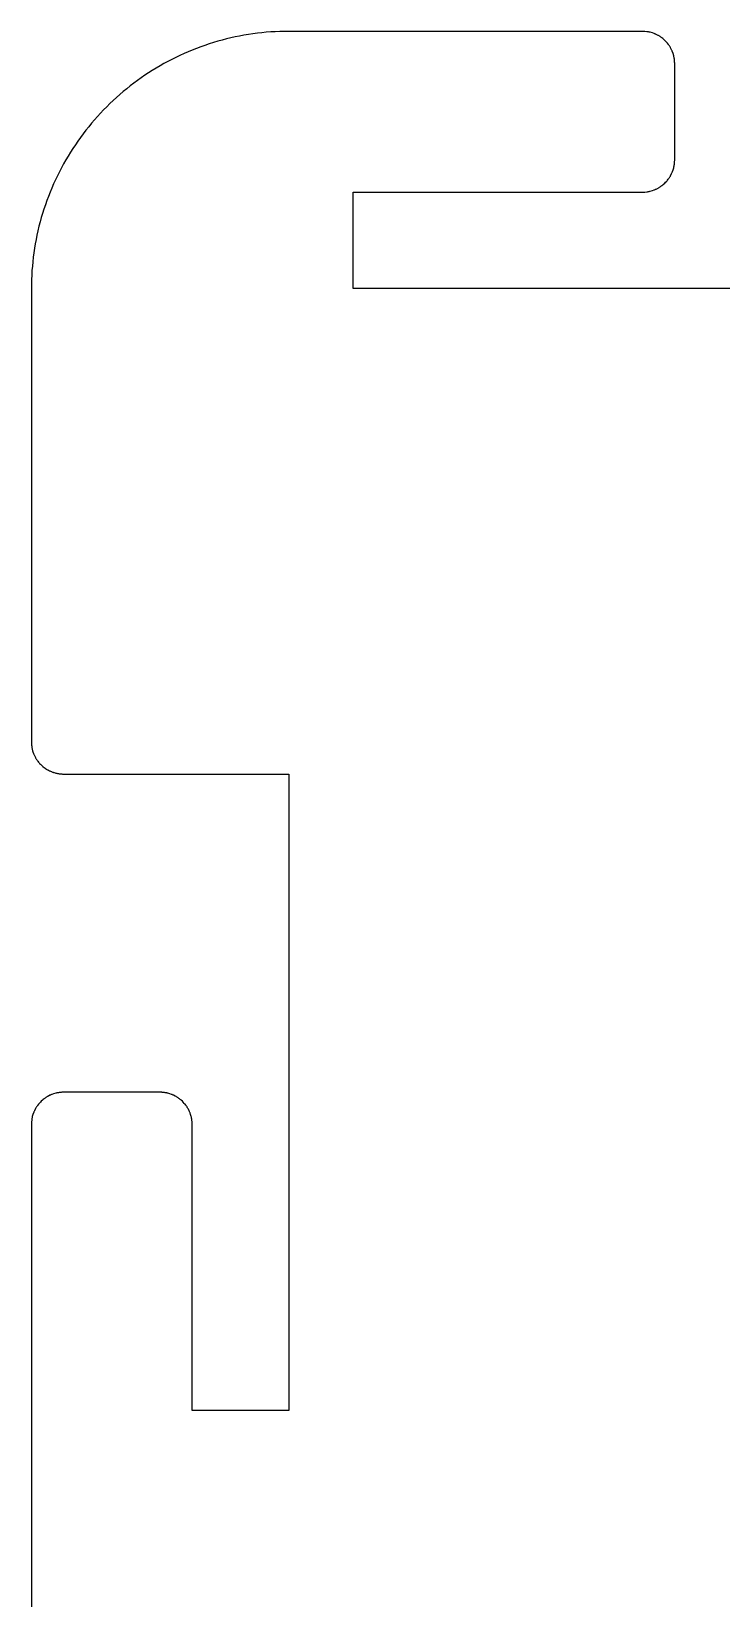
# Model space of a CAD drawing. Header units: metres. Extents: x 0 to 195, y 0 to 195.
# Drawn here: x 0 to 21.46, y 146.25 to 195 of the extents above; entities that cross this region are included whole.
import ezdxf

# ---------------------------------------------------------------- set-up
doc = ezdxf.new("R2010")
doc.units = ezdxf.units.M

msp = doc.modelspace()

# ---------------------------------------------------------------- linework, layer by layer
for p, q in [((8, 195), (7.86035, 194.999)), ((19.0176, 195), (8, 195)), ((19.0352, 194.999), (19.0176, 195)), ((5.26367, 194.518), (5.13281, 194.469)), ((5.39551, 194.564), (5.26367, 194.518)), ((5.52832, 194.608), (5.39551, 194.564)), ((5.66113, 194.65), (5.52832, 194.608)), ((5.79492, 194.69), (5.66113, 194.65)), ((5.92969, 194.728), (5.79492, 194.69)), ((6.06445, 194.763), (5.92969, 194.728)), ((6.2002, 194.795), (6.06445, 194.763)), ((6.33691, 194.825), (6.2002, 194.795)), ((6.47363, 194.853), (6.33691, 194.825)), ((6.61035, 194.879), (6.47363, 194.853)), ((6.74805, 194.901), (6.61035, 194.879)), ((6.88672, 194.922), (6.74805, 194.901)), ((7.02539, 194.94), (6.88672, 194.922)), ((7.16406, 194.956), (7.02539, 194.94)), ((7.30273, 194.97), (7.16406, 194.956)), ((7.44238, 194.98), (7.30273, 194.97)), ((7.58105, 194.989), (7.44238, 194.98)), ((7.7207, 194.995), (7.58105, 194.989)), ((7.86035, 194.999), (7.7207, 194.995)), ((19.0527, 194.999), (19.0352, 194.999)), ((19.0693, 194.998), (19.0527, 194.999)), ((19.1396, 194.99), (19.0693, 194.998)), ((19.1562, 194.987), (19.1396, 194.99)), ((19.1738, 194.984), (19.1562, 194.987)), ((19.1904, 194.981), (19.1738, 194.984)), ((19.208, 194.979), (19.1904, 194.981)), ((19.2246, 194.975), (19.208, 194.979)), ((19.2422, 194.971), (19.2246, 194.975)), ((19.3086, 194.951), (19.2422, 194.971)), ((19.3584, 194.934), (19.3086, 194.951)), ((19.375, 194.927), (19.3584, 194.934)), ((19.3906, 194.921), (19.375, 194.927)), ((19.4062, 194.913), (19.3906, 194.921)), ((19.4229, 194.906), (19.4062, 194.913)), ((19.4697, 194.883), (19.4229, 194.906)), ((19.4844, 194.875), (19.4697, 194.883)), ((19.5, 194.866), (19.4844, 194.875)), ((19.5146, 194.857), (19.5, 194.866)), ((19.5303, 194.848), (19.5146, 194.857)), ((19.5449, 194.839), (19.5303, 194.848)), ((19.5596, 194.829), (19.5449, 194.839)), ((19.5732, 194.819), (19.5596, 194.829)), ((19.5879, 194.809), (19.5732, 194.819)), ((19.6016, 194.799), (19.5879, 194.809)), ((19.6289, 194.777), (19.6016, 194.799)), ((19.6426, 194.766), (19.6289, 194.777)), ((19.6562, 194.755), (19.6426, 194.766)), ((19.6943, 194.72), (19.6562, 194.755)), ((19.7197, 194.694), (19.6943, 194.72)), ((19.7549, 194.656), (19.7197, 194.694)), ((19.7656, 194.643), (19.7549, 194.656)), ((19.7773, 194.629), (19.7656, 194.643)), ((19.7988, 194.602), (19.7773, 194.629)), ((19.8086, 194.588), (19.7988, 194.602)), ((19.8193, 194.573), (19.8086, 194.588)), ((19.8291, 194.56), (19.8193, 194.573)), ((19.8389, 194.545), (19.8291, 194.56)), ((19.8477, 194.53), (19.8389, 194.545)), ((19.8574, 194.515), (19.8477, 194.53)), ((19.8662, 194.5), (19.8574, 194.515)), ((4.24414, 194.063), (4.12109, 193.997)), ((4.36816, 194.128), (4.24414, 194.063)), ((4.49316, 194.19), (4.36816, 194.128)), ((4.61914, 194.25), (4.49316, 194.19)), ((4.74609, 194.309), (4.61914, 194.25)), ((4.87402, 194.364), (4.74609, 194.309)), ((5.00293, 194.417), (4.87402, 194.364)), ((5.13281, 194.469), (5.00293, 194.417)), ((19.875, 194.484), (19.8662, 194.5)), ((19.8828, 194.47), (19.875, 194.484)), ((19.9062, 194.423), (19.8828, 194.47)), ((19.9131, 194.406), (19.9062, 194.423)), ((19.9209, 194.391), (19.9131, 194.406)), ((19.9268, 194.375), (19.9209, 194.391)), ((19.9336, 194.358), (19.9268, 194.375)), ((19.9512, 194.309), (19.9336, 194.358)), ((19.9707, 194.242), (19.9512, 194.309)), ((19.9746, 194.225), (19.9707, 194.242)), ((19.9785, 194.208), (19.9746, 194.225)), ((19.9814, 194.19), (19.9785, 194.208)), ((19.9844, 194.174), (19.9814, 194.19)), ((19.9873, 194.156), (19.9844, 194.174)), ((19.9902, 194.14), (19.9873, 194.156)), ((19.998, 194.069), (19.9902, 194.14)), ((19.999, 194.053), (19.998, 194.069)), ((19.999, 194.035), (19.999, 194.053)), ((20, 194.018), (19.999, 194.035)), ((3.41113, 193.553), (3.29785, 193.472)), ((3.52637, 193.632), (3.41113, 193.553)), ((3.64258, 193.709), (3.52637, 193.632)), ((3.76074, 193.784), (3.64258, 193.709)), ((3.87988, 193.857), (3.76074, 193.784)), ((4, 193.928), (3.87988, 193.857)), ((4.12109, 193.997), (4, 193.928)), ((20, 190.982), (20, 194.018)), ((2.85742, 193.128), (2.75195, 193.038)), ((2.96582, 193.217), (2.85742, 193.128)), ((3.0752, 193.304), (2.96582, 193.217)), ((3.18555, 193.389), (3.0752, 193.304)), ((3.29785, 193.472), (3.18555, 193.389)), ((2.34277, 192.657), (2.24512, 192.558)), ((2.44238, 192.755), (2.34277, 192.657)), ((2.54395, 192.851), (2.44238, 192.755)), ((2.64648, 192.945), (2.54395, 192.851)), ((2.75195, 193.038), (2.64648, 192.945)), ((1.87207, 192.143), (1.7832, 192.034)), ((1.96191, 192.248), (1.87207, 192.143)), ((2.05469, 192.354), (1.96191, 192.248)), ((2.14941, 192.456), (2.05469, 192.354)), ((2.24512, 192.558), (2.14941, 192.456)), ((1.44727, 191.589), (1.36816, 191.474)), ((1.52832, 191.702), (1.44727, 191.589)), ((1.61133, 191.814), (1.52832, 191.702)), ((1.69629, 191.925), (1.61133, 191.814)), ((1.7832, 192.034), (1.69629, 191.925)), ((1.14258, 191.12), (1.07227, 191)), ((1.21582, 191.239), (1.14258, 191.12)), ((1.29102, 191.357), (1.21582, 191.239)), ((1.36816, 191.474), (1.29102, 191.357)), ((0.87207, 190.632), (0.80957, 190.507)), ((0.936523, 190.756), (0.87207, 190.632)), ((1.00293, 190.879), (0.936523, 190.756)), ((1.07227, 191), (1.00293, 190.879)), ((19.9209, 190.609), (19.9268, 190.625)), ((19.9268, 190.625), (19.9336, 190.642)), ((19.9336, 190.642), (19.9512, 190.691)), ((19.9512, 190.691), (19.9707, 190.758)), ((19.9707, 190.758), (19.9746, 190.775)), ((19.9746, 190.775), (19.9785, 190.792)), ((19.9785, 190.792), (19.9814, 190.81)), ((19.9814, 190.81), (19.9844, 190.826)), ((19.9844, 190.826), (19.9873, 190.844)), ((19.9873, 190.844), (19.9902, 190.86)), ((19.9902, 190.86), (19.998, 190.931)), ((19.998, 190.931), (19.999, 190.947)), ((19.999, 190.965), (20, 190.982)), ((19.999, 190.947), (19.999, 190.965)), ((0.635742, 190.126), (0.583008, 189.997)), ((0.691406, 190.254), (0.635742, 190.126)), ((0.75, 190.381), (0.691406, 190.254)), ((0.80957, 190.507), (0.75, 190.381)), ((19.4697, 190.117), (19.4844, 190.125)), ((19.4844, 190.125), (19.5, 190.134)), ((19.5, 190.134), (19.5146, 190.143)), ((19.5146, 190.143), (19.5303, 190.152)), ((19.5303, 190.152), (19.5449, 190.161)), ((19.5449, 190.161), (19.5596, 190.171)), ((19.5596, 190.171), (19.5732, 190.181)), ((19.5732, 190.181), (19.5879, 190.191)), ((19.5879, 190.191), (19.6016, 190.201)), ((19.6016, 190.201), (19.6289, 190.223)), ((19.6289, 190.223), (19.6426, 190.234)), ((19.6426, 190.234), (19.6562, 190.245)), ((19.6562, 190.245), (19.6943, 190.28)), ((19.6943, 190.28), (19.7197, 190.306)), ((19.7197, 190.306), (19.7549, 190.344)), ((19.7549, 190.344), (19.7656, 190.357)), ((19.7656, 190.357), (19.7773, 190.371)), ((19.7773, 190.371), (19.7988, 190.398)), ((19.7988, 190.398), (19.8086, 190.412)), ((19.8086, 190.412), (19.8193, 190.427)), ((19.8193, 190.427), (19.8291, 190.44)), ((19.8291, 190.44), (19.8389, 190.455)), ((19.8389, 190.455), (19.8477, 190.47)), ((19.8477, 190.47), (19.8574, 190.485)), ((19.8574, 190.485), (19.8662, 190.5)), ((19.8662, 190.5), (19.875, 190.516)), ((19.875, 190.516), (19.8828, 190.53)), ((19.8828, 190.53), (19.9062, 190.577)), ((19.9062, 190.577), (19.9131, 190.594)), ((19.9131, 190.594), (19.9209, 190.609)), ((0.482422, 189.736), (0.435547, 189.604)), ((0.53125, 189.867), (0.482422, 189.736)), ((0.583008, 189.997), (0.53125, 189.867)), ((10, 187), (10, 190)), ((10, 190), (19.0176, 190)), ((19.0176, 190), (19.0352, 190.001)), ((19.0352, 190.001), (19.0527, 190.001)), ((19.0527, 190.001), (19.0693, 190.002)), ((19.0693, 190.002), (19.1396, 190.01)), ((19.1396, 190.01), (19.1562, 190.013)), ((19.1562, 190.013), (19.1738, 190.016)), ((19.1738, 190.016), (19.1904, 190.019)), ((19.1904, 190.019), (19.208, 190.021)), ((19.208, 190.021), (19.2246, 190.025)), ((19.2246, 190.025), (19.2422, 190.029)), ((19.2422, 190.029), (19.3086, 190.049)), ((19.3086, 190.049), (19.3584, 190.066)), ((19.3584, 190.066), (19.375, 190.073)), ((19.375, 190.073), (19.3906, 190.079)), ((19.3906, 190.079), (19.4062, 190.087)), ((19.4062, 190.087), (19.4229, 190.094)), ((19.4229, 190.094), (19.4697, 190.117)), ((0.30957, 189.205), (0.272461, 189.07)), ((0.349609, 189.339), (0.30957, 189.205)), ((0.391602, 189.472), (0.349609, 189.339)), ((0.435547, 189.604), (0.391602, 189.472)), ((0.174805, 188.663), (0.147461, 188.526)), ((0.205078, 188.8), (0.174805, 188.663)), ((0.237305, 188.936), (0.205078, 188.8)), ((0.272461, 189.07), (0.237305, 188.936)), ((0.098633, 188.252), (0.078125, 188.113)), ((0.121094, 188.39), (0.098633, 188.252)), ((0.147461, 188.526), (0.121094, 188.39)), ((0.030273, 187.697), (0.019531, 187.558)), ((0.043945, 187.836), (0.030273, 187.697)), ((0.05957, 187.975), (0.043945, 187.836)), ((0.078125, 188.113), (0.05957, 187.975)), ((0.004883, 187.279), (0.000977, 187.14)), ((0.010742, 187.419), (0.004883, 187.279)), ((0.019531, 187.558), (0.010742, 187.419)), ((0.000977, 187.14), (0, 187)), ((0, 187), (0, 172.883)), ((30, 187), (10, 187)), ((0, 172.883), (0.000977, 172.865)), ((0.000977, 172.865), (0.000977, 172.848)), ((0.000977, 172.848), (0.001953, 172.83)), ((0.001953, 172.83), (0.003906, 172.812)), ((0.003906, 172.812), (0.005859, 172.796)), ((0.005859, 172.796), (0.009766, 172.761)), ((0.009766, 172.761), (0.012695, 172.743)), ((0.012695, 172.743), (0.015625, 172.727)), ((0.015625, 172.727), (0.018555, 172.709)), ((0.018555, 172.709), (0.021484, 172.692)), ((0.021484, 172.692), (0.025391, 172.675)), ((0.025391, 172.675), (0.029297, 172.658)), ((0.029297, 172.658), (0.03418, 172.642)), ((0.03418, 172.642), (0.039062, 172.624)), ((0.039062, 172.624), (0.048828, 172.591)), ((0.048828, 172.591), (0.060547, 172.558)), ((0.060547, 172.558), (0.066406, 172.542)), ((0.066406, 172.542), (0.073242, 172.525)), ((0.073242, 172.525), (0.079102, 172.509)), ((0.079102, 172.509), (0.086914, 172.493)), ((0.086914, 172.493), (0.09375, 172.478)), ((0.09375, 172.478), (0.125, 172.415)), ((0.125, 172.415), (0.133789, 172.4)), ((0.133789, 172.4), (0.142578, 172.385)), ((0.142578, 172.385), (0.152344, 172.37)), ((0.152344, 172.37), (0.161133, 172.355)), ((0.161133, 172.355), (0.180664, 172.326)), ((0.180664, 172.326), (0.191406, 172.312)), ((0.191406, 172.312), (0.201172, 172.298)), ((0.201172, 172.298), (0.222656, 172.271)), ((0.222656, 172.271), (0.234375, 172.257)), ((0.234375, 172.257), (0.245117, 172.244)), ((0.245117, 172.244), (0.256836, 172.23)), ((0.256836, 172.23), (0.280273, 172.205)), ((0.280273, 172.205), (0.292969, 172.193)), ((0.292969, 172.193), (0.305664, 172.181)), ((0.305664, 172.181), (0.34375, 172.146)), ((0.34375, 172.146), (0.357422, 172.134)), ((0.357422, 172.134), (0.412109, 172.091)), ((0.412109, 172.091), (0.426758, 172.081)), ((0.426758, 172.081), (0.44043, 172.071)), ((0.44043, 172.071), (0.469727, 172.052)), ((0.469727, 172.052), (0.485352, 172.043)), ((0.485352, 172.043), (0.5, 172.034)), ((0.5, 172.034), (0.515625, 172.025)), ((0.515625, 172.025), (0.530273, 172.017)), ((0.530273, 172.017), (0.561523, 172.001)), ((0.561523, 172.001), (0.577148, 171.994)), ((0.577148, 171.994), (0.59375, 171.986)), ((0.59375, 171.986), (0.625, 171.973)), ((0.625, 171.973), (0.641602, 171.967)), ((0.641602, 171.967), (0.658203, 171.96)), ((0.658203, 171.96), (0.674805, 171.954)), ((0.674805, 171.954), (0.691406, 171.949)), ((0.691406, 171.949), (0.708008, 171.943)), ((0.708008, 171.943), (0.741211, 171.934)), ((0.741211, 171.934), (0.757812, 171.93)), ((0.757812, 171.93), (0.775391, 171.926)), ((0.775391, 171.926), (0.791992, 171.922)), ((0.791992, 171.922), (0.80957, 171.918)), ((0.80957, 171.918), (0.826172, 171.915)), ((0.826172, 171.915), (0.84375, 171.912)), ((0.84375, 171.912), (0.860352, 171.91)), ((0.860352, 171.91), (0.87793, 171.907)), ((0.87793, 171.907), (0.913086, 171.903)), ((0.913086, 171.903), (0.930664, 171.902)), ((0.930664, 171.902), (0.947266, 171.901)), ((0.947266, 171.901), (0.964844, 171.9)), ((0.964844, 171.9), (8, 171.9)), ((8, 171.9), (8, 152.1)), ((0.485352, 161.857), (0.469727, 161.848)), ((0.5, 161.866), (0.485352, 161.857)), ((0.515625, 161.875), (0.5, 161.866)), ((0.530273, 161.883), (0.515625, 161.875)), ((0.577148, 161.906), (0.530273, 161.883)), ((0.59375, 161.913), (0.577148, 161.906)), ((0.609375, 161.921), (0.59375, 161.913)), ((0.625, 161.927), (0.609375, 161.921)), ((0.641602, 161.934), (0.625, 161.927)), ((0.691406, 161.951), (0.641602, 161.934)), ((0.757812, 161.971), (0.691406, 161.951)), ((0.775391, 161.975), (0.757812, 161.971)), ((0.791992, 161.979), (0.775391, 161.975)), ((0.80957, 161.981), (0.791992, 161.979)), ((0.826172, 161.984), (0.80957, 161.981)), ((0.84375, 161.987), (0.826172, 161.984)), ((0.860352, 161.99), (0.84375, 161.987)), ((0.930664, 161.998), (0.860352, 161.99)), ((0.947266, 161.999), (0.930664, 161.998)), ((0.964844, 161.999), (0.947266, 161.999)), ((0.982422, 162), (0.964844, 161.999)), ((4.01758, 162), (0.982422, 162)), ((4.03516, 161.999), (4.01758, 162)), ((4.05273, 161.999), (4.03516, 161.999)), ((4.06934, 161.998), (4.05273, 161.999)), ((4.13965, 161.99), (4.06934, 161.998)), ((4.15625, 161.987), (4.13965, 161.99)), ((4.17383, 161.984), (4.15625, 161.987)), ((4.19043, 161.981), (4.17383, 161.984)), ((4.20801, 161.979), (4.19043, 161.981)), ((4.22461, 161.975), (4.20801, 161.979)), ((4.24219, 161.971), (4.22461, 161.975)), ((4.30859, 161.951), (4.24219, 161.971)), ((4.3584, 161.934), (4.30859, 161.951)), ((4.375, 161.927), (4.3584, 161.934)), ((4.39062, 161.921), (4.375, 161.927)), ((4.40625, 161.913), (4.39062, 161.921)), ((4.42285, 161.906), (4.40625, 161.913)), ((4.46973, 161.883), (4.42285, 161.906)), ((4.48438, 161.875), (4.46973, 161.883)), ((4.5, 161.866), (4.48438, 161.875)), ((4.51465, 161.857), (4.5, 161.866)), ((4.53027, 161.848), (4.51465, 161.857)), ((0.073242, 161.375), (0.066406, 161.358)), ((0.079102, 161.391), (0.073242, 161.375)), ((0.086914, 161.406), (0.079102, 161.391)), ((0.09375, 161.423), (0.086914, 161.406)), ((0.117188, 161.47), (0.09375, 161.423)), ((0.125, 161.484), (0.117188, 161.47)), ((0.133789, 161.5), (0.125, 161.484)), ((0.142578, 161.515), (0.133789, 161.5)), ((0.152344, 161.53), (0.142578, 161.515)), ((0.161133, 161.545), (0.152344, 161.53)), ((0.170898, 161.56), (0.161133, 161.545)), ((0.180664, 161.573), (0.170898, 161.56)), ((0.191406, 161.588), (0.180664, 161.573)), ((0.201172, 161.602), (0.191406, 161.588)), ((0.222656, 161.629), (0.201172, 161.602)), ((0.234375, 161.643), (0.222656, 161.629)), ((0.245117, 161.656), (0.234375, 161.643)), ((0.280273, 161.694), (0.245117, 161.656)), ((0.305664, 161.72), (0.280273, 161.694)), ((0.34375, 161.755), (0.305664, 161.72)), ((0.357422, 161.766), (0.34375, 161.755)), ((0.371094, 161.777), (0.357422, 161.766)), ((0.398438, 161.799), (0.371094, 161.777)), ((0.412109, 161.809), (0.398438, 161.799)), ((0.426758, 161.819), (0.412109, 161.809)), ((0.44043, 161.829), (0.426758, 161.819)), ((0.455078, 161.839), (0.44043, 161.829)), ((0.469727, 161.848), (0.455078, 161.839)), ((4.54492, 161.839), (4.53027, 161.848)), ((4.55957, 161.829), (4.54492, 161.839)), ((4.57324, 161.819), (4.55957, 161.829)), ((4.58789, 161.809), (4.57324, 161.819)), ((4.60156, 161.799), (4.58789, 161.809)), ((4.62891, 161.777), (4.60156, 161.799)), ((4.64258, 161.766), (4.62891, 161.777)), ((4.65625, 161.755), (4.64258, 161.766)), ((4.69434, 161.72), (4.65625, 161.755)), ((4.71973, 161.694), (4.69434, 161.72)), ((4.75488, 161.656), (4.71973, 161.694)), ((4.76562, 161.643), (4.75488, 161.656)), ((4.77734, 161.629), (4.76562, 161.643)), ((4.79883, 161.602), (4.77734, 161.629)), ((4.80859, 161.588), (4.79883, 161.602)), ((4.81934, 161.573), (4.80859, 161.588)), ((4.8291, 161.56), (4.81934, 161.573)), ((4.83887, 161.545), (4.8291, 161.56)), ((4.84766, 161.53), (4.83887, 161.545)), ((4.85742, 161.515), (4.84766, 161.53)), ((4.86621, 161.5), (4.85742, 161.515)), ((4.875, 161.484), (4.86621, 161.5)), ((4.88281, 161.47), (4.875, 161.484)), ((4.90625, 161.423), (4.88281, 161.47)), ((4.91309, 161.406), (4.90625, 161.423)), ((4.9209, 161.391), (4.91309, 161.406)), ((4.92676, 161.375), (4.9209, 161.391)), ((4.93359, 161.358), (4.92676, 161.375)), ((0.000977, 161.035), (0, 161.018)), ((0, 161.018), (0, 31.9824)), ((0.001953, 161.069), (0.000977, 161.053)), ((0.000977, 161.053), (0.000977, 161.035)), ((0.009766, 161.14), (0.001953, 161.069)), ((0.012695, 161.156), (0.009766, 161.14)), ((0.015625, 161.174), (0.012695, 161.156)), ((0.018555, 161.19), (0.015625, 161.174)), ((0.021484, 161.208), (0.018555, 161.19)), ((0.025391, 161.225), (0.021484, 161.208)), ((0.029297, 161.242), (0.025391, 161.225)), ((0.048828, 161.309), (0.029297, 161.242)), ((0.066406, 161.358), (0.048828, 161.309)), ((4.95117, 161.309), (4.93359, 161.358)), ((4.9707, 161.242), (4.95117, 161.309)), ((4.97461, 161.225), (4.9707, 161.242)), ((4.97852, 161.208), (4.97461, 161.225)), ((4.98145, 161.19), (4.97852, 161.208)), ((4.98438, 161.174), (4.98145, 161.19)), ((4.9873, 161.156), (4.98438, 161.174)), ((4.99023, 161.14), (4.9873, 161.156)), ((4.99805, 161.069), (4.99023, 161.14)), ((4.99902, 161.053), (4.99805, 161.069)), ((4.99902, 161.035), (4.99902, 161.053)), ((5, 161.018), (4.99902, 161.035)), ((5, 152.1), (5, 161.018)), ((8, 152.1), (5, 152.1))]:
    msp.add_line(p, q)

doc.saveas('drawing.dxf')
